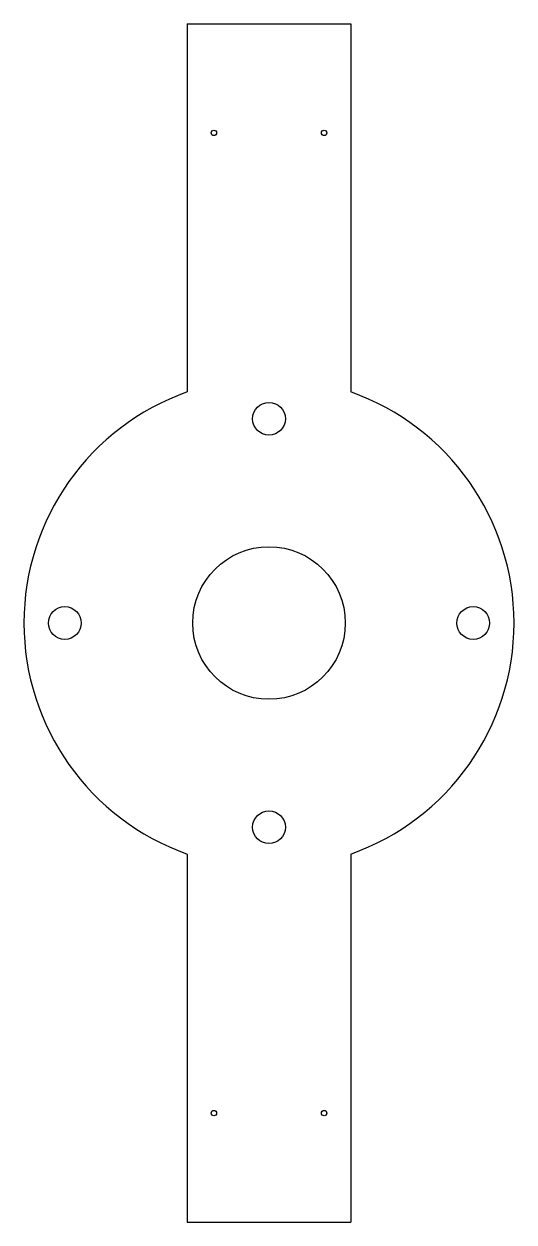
# Model space of a CAD drawing. Header units: millimetres. Extents: x -22 to 22, y -55 to 55.
import ezdxf

# ---------------------------------------------------------------- set-up
doc = ezdxf.new("R2010")
doc.units = ezdxf.units.MM

msp = doc.modelspace()

# ---------------------------------------------------------------- linework, layer by layer
at = {"color": 7, "linetype": 'Continuous', "lineweight": 25}
for p, q in [((-7.5, 55), (7.5, 55)), ((-7.5, 55), (-7.5, 21.21)), ((7.5, 55), (7.5, 21.21)), ((-7.5, -21.21), (-7.5, -55)), ((7.5, -21.21), (7.5, -55)), ((-7.5, -55), (7.5, -55))]:
    msp.add_line(p, q, dxfattribs=at)
for centre, radius in [((-5.06, 45), 0.25), ((5.06, 45), 0.25), ((0, 18.75), 1.5), ((0, 0), 7), ((-18.75, 0), 1.5), ((18.75, 0), 1.5), ((0, -18.75), 1.5), ((-5.06, -45), 0.25), ((5.06, -45), 0.25)]:
    msp.add_circle(centre, radius, dxfattribs=at)
for start, end in [(109.4712, 250.5288), (289.4712, 70.5288)]:
    msp.add_arc((0, 0), 22.5, start, end, dxfattribs=at)

doc.saveas('drawing.dxf')
